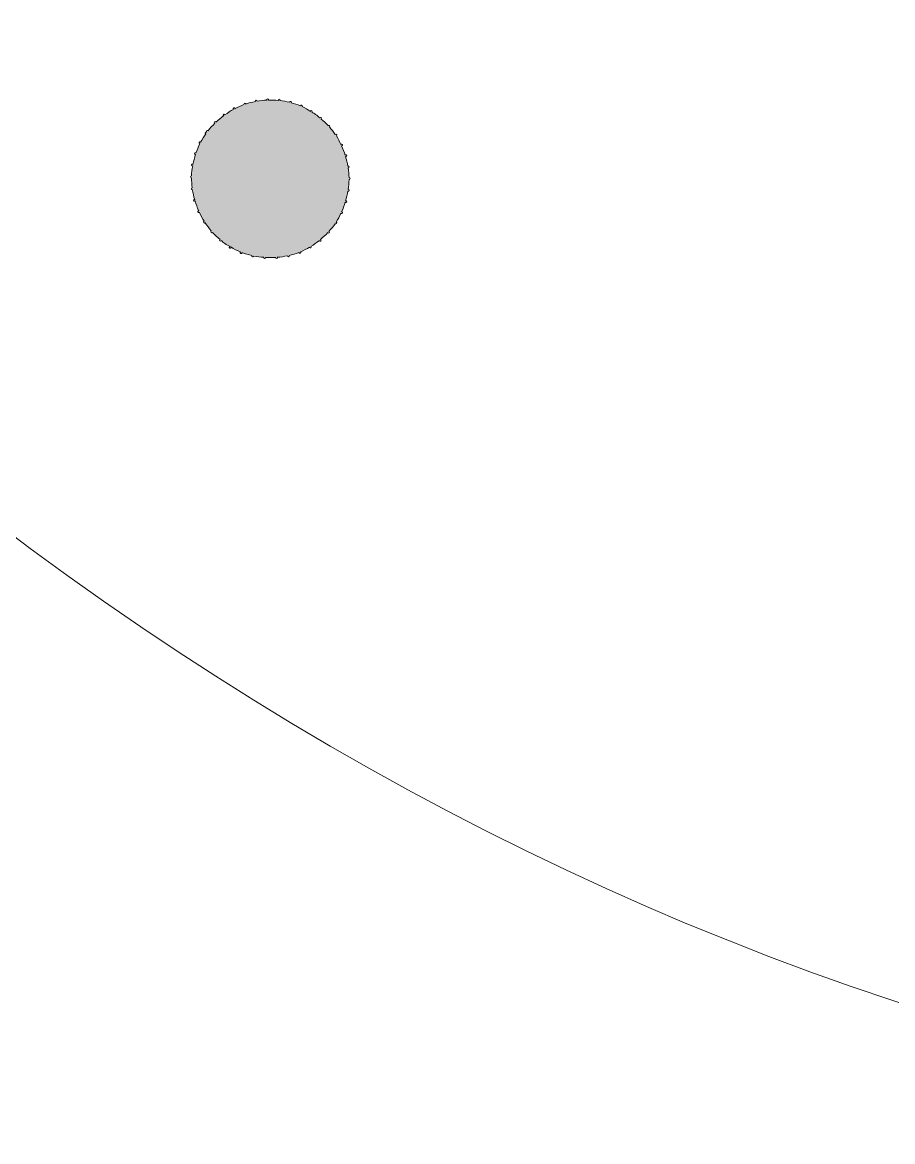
# Model space of a CAD drawing. Header units: millimetres. Extents: x -75 to 75, y -97 to 97.
# Drawn here: x -37.65 to -18.82, y -96.81 to -72.61 of the extents above; entities that cross this region are included whole.
import ezdxf

# ---------------------------------------------------------------- set-up
doc = ezdxf.new("R2010")
doc.units = ezdxf.units.MM
doc.header["$MEASUREMENT"] = 0
doc.layers.add('Layer 1', color=7, linetype='Continuous', lineweight=0)

# ---------------------------------------------------------------- blocks, each defined once
blk = doc.blocks.new('Block_1')
at = {"layer": 'Layer 1', "true_color": 0x000000, "transparency": 33554687}
h = blk.add_hatch(color=18, dxfattribs=at)
h.dxf.hatch_style = 2
edge = h.paths.add_edge_path()
edge.add_spline(control_points=[(-30.582, -76.011), (-30.57, -76.011), (-30.56, -76.001), (-30.56, -75.989), (-30.561, -75.978), (-30.571, -75.968), (-30.582, -75.969), (-30.583, -75.969), (-30.583, -75.97), (-30.583, -75.97), (-30.584, -75.898), (-30.594, -75.827), (-30.603, -75.757), (-30.601, -75.757), (-30.601, -75.76), (-30.599, -75.76), (-30.587, -75.758), (-30.579, -75.748), (-30.581, -75.736), (-30.583, -75.724), (-30.593, -75.717), (-30.605, -75.719), (-30.606, -75.719), (-30.605, -75.721), (-30.607, -75.722), (-30.618, -75.65), (-30.638, -75.58), (-30.659, -75.51), (-30.655, -75.511), (-30.653, -75.516), (-30.649, -75.515), (-30.638, -75.512), (-30.632, -75.5), (-30.635, -75.489), (-30.639, -75.478), (-30.651, -75.472), (-30.662, -75.476), (-30.666, -75.477), (-30.664, -75.482), (-30.666, -75.484), (-30.688, -75.415), (-30.713, -75.347), (-30.744, -75.281), (-30.741, -75.281), (-30.74, -75.284), (-30.738, -75.283), (-30.727, -75.278), (-30.722, -75.265), (-30.727, -75.255), (-30.732, -75.244), (-30.744, -75.24), (-30.755, -75.245), (-30.758, -75.247), (-30.756, -75.251), (-30.758, -75.254), (-30.789, -75.19), (-30.818, -75.126), (-30.857, -75.066), (-30.847, -75.06), (-30.845, -75.047), (-30.851, -75.038), (-30.858, -75.029), (-30.871, -75.026), (-30.881, -75.033), (-30.882, -75.034), (-30.881, -75.035), (-30.881, -75.035), (-30.92, -74.979), (-30.963, -74.924), (-31.009, -74.872), (-31.001, -74.864), (-31, -74.852), (-31.007, -74.843), (-31.014, -74.836), (-31.025, -74.838), (-31.033, -74.843), (-31.08, -74.791), (-31.136, -74.746), (-31.19, -74.701), (-31.189, -74.7), (-31.187, -74.701), (-31.186, -74.7), (-31.178, -74.691), (-31.18, -74.678), (-31.189, -74.671), (-31.197, -74.663), (-31.211, -74.665), (-31.218, -74.674), (-31.219, -74.675), (-31.217, -74.676), (-31.218, -74.677), (-31.248, -74.653), (-31.273, -74.624), (-31.306, -74.602), (-31.332, -74.582), (-31.362, -74.57), (-31.39, -74.552), (-31.388, -74.55), (-31.384, -74.553), (-31.383, -74.55), (-31.377, -74.541), (-31.38, -74.527), (-31.389, -74.521), (-31.399, -74.515), (-31.411, -74.518), (-31.417, -74.528), (-31.419, -74.531), (-31.415, -74.533), (-31.416, -74.537), (-31.476, -74.499), (-31.535, -74.458), (-31.599, -74.43), (-31.599, -74.429), (-31.598, -74.429), (-31.598, -74.429), (-31.594, -74.419), (-31.598, -74.406), (-31.609, -74.402), (-31.62, -74.398), (-31.632, -74.403), (-31.637, -74.414), (-31.637, -74.415), (-31.635, -74.416), (-31.635, -74.417), (-31.701, -74.389), (-31.768, -74.368), (-31.836, -74.349), (-31.835, -74.347), (-31.832, -74.348), (-31.831, -74.346), (-31.828, -74.335), (-31.834, -74.323), (-31.845, -74.32), (-31.857, -74.317), (-31.868, -74.324), (-31.871, -74.335), (-31.871, -74.336), (-31.869, -74.336), (-31.869, -74.338), (-31.94, -74.32), (-32.01, -74.311), (-32.082, -74.303), (-32.08, -74.3), (-32.075, -74.3), (-32.074, -74.296), (-32.072, -74.285), (-32.08, -74.275), (-32.092, -74.274), (-32.104, -74.273), (-32.114, -74.282), (-32.115, -74.293), (-32.116, -74.296), (-32.111, -74.296), (-32.11, -74.299), (-32.183, -74.292), (-32.255, -74.289), (-32.327, -74.291), (-32.327, -74.289), (-32.323, -74.289), (-32.323, -74.286), (-32.323, -74.275), (-32.333, -74.265), (-32.344, -74.266), (-32.356, -74.266), (-32.365, -74.276), (-32.365, -74.287), (-32.365, -74.291), (-32.36, -74.29), (-32.358, -74.293), (-32.43, -74.297), (-32.502, -74.3), (-32.573, -74.312), (-32.573, -74.312), (-32.572, -74.312), (-32.572, -74.311), (-32.574, -74.3), (-32.585, -74.292), (-32.596, -74.295), (-32.608, -74.297), (-32.615, -74.308), (-32.613, -74.32), (-32.613, -74.321), (-32.611, -74.321), (-32.61, -74.322), (-32.68, -74.336), (-32.749, -74.353), (-32.817, -74.376), (-32.818, -74.375), (-32.816, -74.375), (-32.816, -74.374), (-32.82, -74.363), (-32.832, -74.357), (-32.843, -74.36), (-32.854, -74.364), (-32.86, -74.375), (-32.856, -74.386), (-32.856, -74.386), (-32.856, -74.386), (-32.856, -74.386), (-32.924, -74.411), (-32.988, -74.446), (-33.052, -74.479), (-33.052, -74.476), (-33.048, -74.474), (-33.05, -74.471), (-33.055, -74.46), (-33.068, -74.456), (-33.078, -74.462), (-33.088, -74.468), (-33.093, -74.48), (-33.087, -74.491), (-33.086, -74.493), (-33.083, -74.491), (-33.082, -74.492), (-33.147, -74.527), (-33.208, -74.568), (-33.269, -74.611), (-33.27, -74.607), (-33.265, -74.604), (-33.268, -74.601), (-33.274, -74.591), (-33.288, -74.589), (-33.297, -74.596), (-33.308, -74.602), (-33.31, -74.615), (-33.303, -74.625), (-33.3, -74.629), (-33.295, -74.626), (-33.291, -74.627), (-33.351, -74.671), (-33.409, -74.715), (-33.464, -74.767), (-33.465, -74.765), (-33.463, -74.764), (-33.464, -74.762), (-33.472, -74.754), (-33.485, -74.754), (-33.494, -74.762), (-33.502, -74.77), (-33.502, -74.784), (-33.494, -74.792), (-33.492, -74.794), (-33.489, -74.791), (-33.487, -74.792), (-33.538, -74.843), (-33.589, -74.895), (-33.634, -74.953), (-33.635, -74.952), (-33.634, -74.951), (-33.635, -74.95), (-33.644, -74.943), (-33.658, -74.945), (-33.665, -74.954), (-33.673, -74.963), (-33.671, -74.976), (-33.662, -74.983), (-33.671, -74.976), (-33.684, -74.978), (-33.691, -74.988), (-33.697, -74.998), (-33.695, -75.012), (-33.685, -75.018), (-33.684, -75.019), (-33.683, -75.017), (-33.683, -75.018), (-33.725, -75.078), (-33.761, -75.141), (-33.794, -75.204), (-33.796, -75.203), (-33.794, -75.2), (-33.796, -75.199), (-33.806, -75.193), (-33.819, -75.197), (-33.825, -75.208), (-33.83, -75.218), (-33.826, -75.231), (-33.816, -75.236), (-33.815, -75.237), (-33.814, -75.235), (-33.813, -75.235), (-33.847, -75.302), (-33.871, -75.371), (-33.895, -75.44), (-33.898, -75.437), (-33.896, -75.432), (-33.9, -75.431), (-33.911, -75.426), (-33.924, -75.432), (-33.927, -75.444), (-33.93, -75.455), (-33.924, -75.467), (-33.912, -75.471), (-33.909, -75.472), (-33.908, -75.468), (-33.905, -75.467), (-33.928, -75.538), (-33.947, -75.609), (-33.961, -75.681), (-33.963, -75.68), (-33.962, -75.677), (-33.964, -75.677), (-33.976, -75.674), (-33.987, -75.682), (-33.989, -75.694), (-33.991, -75.705), (-33.983, -75.716), (-33.972, -75.718), (-33.969, -75.719), (-33.968, -75.715), (-33.965, -75.714), (-33.977, -75.786), (-33.991, -75.858), (-33.993, -75.93), (-33.993, -75.93), (-33.993, -75.93), (-33.993, -75.93), (-34.005, -75.929), (-34.015, -75.939), (-34.014, -75.951), (-34.014, -75.963), (-34.005, -75.972), (-33.993, -75.973), (-33.991, -75.973), (-33.992, -75.971), (-33.99, -75.97), (-33.991, -76.043), (-33.985, -76.116), (-33.976, -76.189), (-33.978, -76.189), (-33.978, -76.186), (-33.98, -76.186), (-33.992, -76.187), (-34, -76.198), (-33.999, -76.209), (-33.998, -76.221), (-33.987, -76.23), (-33.976, -76.228), (-33.975, -76.228), (-33.975, -76.227), (-33.974, -76.226), (-33.963, -76.3), (-33.943, -76.371), (-33.923, -76.443), (-33.926, -76.442), (-33.928, -76.437), (-33.932, -76.438), (-33.943, -76.441), (-33.949, -76.453), (-33.946, -76.464), (-33.942, -76.476), (-33.93, -76.483), (-33.919, -76.48), (-33.916, -76.479), (-33.917, -76.475), (-33.915, -76.473), (-33.893, -76.545), (-33.867, -76.615), (-33.836, -76.685), (-33.839, -76.685), (-33.841, -76.681), (-33.844, -76.682), (-33.854, -76.686), (-33.859, -76.699), (-33.854, -76.71), (-33.85, -76.721), (-33.837, -76.727), (-33.827, -76.722), (-33.823, -76.72), (-33.825, -76.715), (-33.823, -76.712), (-33.791, -76.78), (-33.759, -76.847), (-33.719, -76.912), (-33.719, -76.912), (-33.72, -76.911), (-33.721, -76.911), (-33.731, -76.917), (-33.734, -76.93), (-33.727, -76.941), (-33.72, -76.951), (-33.707, -76.954), (-33.697, -76.947), (-33.695, -76.946), (-33.697, -76.944), (-33.696, -76.942), (-33.655, -77.004), (-33.612, -77.064), (-33.563, -77.121), (-33.563, -77.121), (-33.564, -77.12), (-33.565, -77.12), (-33.574, -77.128), (-33.575, -77.142), (-33.567, -77.151), (-33.559, -77.161), (-33.546, -77.162), (-33.538, -77.154), (-33.488, -77.208), (-33.429, -77.255), (-33.372, -77.304), (-33.375, -77.306), (-33.379, -77.302), (-33.381, -77.305), (-33.388, -77.314), (-33.387, -77.328), (-33.377, -77.335), (-33.368, -77.343), (-33.354, -77.342), (-33.347, -77.333), (-33.345, -77.331), (-33.349, -77.328), (-33.348, -77.326), (-33.321, -77.348), (-33.3, -77.374), (-33.271, -77.395), (-33.235, -77.42), (-33.195, -77.436), (-33.158, -77.458), (-33.163, -77.459), (-33.169, -77.456), (-33.172, -77.461), (-33.178, -77.471), (-33.175, -77.485), (-33.164, -77.491), (-33.154, -77.498), (-33.141, -77.495), (-33.136, -77.485), (-33.132, -77.479), (-33.138, -77.474), (-33.14, -77.468), (-33.071, -77.507), (-33.004, -77.547), (-32.932, -77.576), (-32.934, -77.578), (-32.939, -77.577), (-32.94, -77.58), (-32.944, -77.59), (-32.938, -77.602), (-32.927, -77.607), (-32.915, -77.611), (-32.903, -77.605), (-32.899, -77.594), (-32.897, -77.591), (-32.902, -77.589), (-32.903, -77.585), (-32.831, -77.613), (-32.758, -77.636), (-32.685, -77.653), (-32.686, -77.655), (-32.689, -77.654), (-32.69, -77.656), (-32.692, -77.668), (-32.685, -77.679), (-32.673, -77.682), (-32.661, -77.685), (-32.65, -77.678), (-32.647, -77.667), (-32.647, -77.666), (-32.649, -77.666), (-32.649, -77.665), (-32.575, -77.681), (-32.5, -77.685), (-32.425, -77.691), (-32.427, -77.694), (-32.432, -77.694), (-32.432, -77.697), (-32.433, -77.709), (-32.424, -77.718), (-32.411, -77.719), (-32.399, -77.72), (-32.389, -77.711), (-32.389, -77.699), (-32.388, -77.697), (-32.392, -77.697), (-32.393, -77.695), (-32.317, -77.699), (-32.242, -77.698), (-32.167, -77.693), (-32.168, -77.695), (-32.172, -77.695), (-32.172, -77.698), (-32.171, -77.71), (-32.16, -77.719), (-32.148, -77.719), (-32.136, -77.718), (-32.128, -77.708), (-32.129, -77.696), (-32.129, -77.693), (-32.135, -77.693), (-32.137, -77.69), (-32.062, -77.683), (-31.988, -77.675), (-31.915, -77.659), (-31.915, -77.66), (-31.917, -77.661), (-31.916, -77.662), (-31.914, -77.673), (-31.902, -77.68), (-31.89, -77.678), (-31.878, -77.675), (-31.871, -77.663), (-31.874, -77.652), (-31.875, -77.65), (-31.878, -77.651), (-31.879, -77.649), (-31.808, -77.632), (-31.737, -77.614), (-31.669, -77.587), (-31.669, -77.588), (-31.67, -77.588), (-31.67, -77.589), (-31.665, -77.6), (-31.653, -77.605), (-31.641, -77.602), (-31.63, -77.597), (-31.625, -77.584), (-31.63, -77.573), (-31.63, -77.573), (-31.631, -77.573), (-31.631, -77.573), (-31.564, -77.545), (-31.501, -77.508), (-31.437, -77.472), (-31.437, -77.475), (-31.44, -77.476), (-31.439, -77.479), (-31.433, -77.489), (-31.42, -77.492), (-31.41, -77.486), (-31.399, -77.48), (-31.396, -77.467), (-31.402, -77.457), (-31.403, -77.456), (-31.405, -77.457), (-31.407, -77.456), (-31.343, -77.418), (-31.284, -77.373), (-31.226, -77.326), (-31.225, -77.33), (-31.23, -77.334), (-31.227, -77.337), (-31.22, -77.346), (-31.205, -77.348), (-31.197, -77.34), (-31.188, -77.332), (-31.187, -77.319), (-31.194, -77.31), (-31.197, -77.307), (-31.201, -77.31), (-31.204, -77.309), (-31.147, -77.262), (-31.092, -77.213), (-31.042, -77.158), (-31.041, -77.16), (-31.043, -77.162), (-31.041, -77.163), (-31.033, -77.171), (-31.019, -77.17), (-31.011, -77.161), (-31.003, -77.153), (-31.004, -77.139), (-31.013, -77.132), (-31.015, -77.13), (-31.017, -77.133), (-31.02, -77.132), (-30.972, -77.078), (-30.924, -77.025), (-30.882, -76.964), (-30.882, -76.964), (-30.883, -76.965), (-30.882, -76.965), (-30.872, -76.971), (-30.859, -76.969), (-30.852, -76.959), (-30.846, -76.949), (-30.849, -76.936), (-30.859, -76.93), (-30.859, -76.929), (-30.86, -76.93), (-30.86, -76.93), (-30.82, -76.867), (-30.79, -76.802), (-30.759, -76.737), (-30.757, -76.739), (-30.759, -76.743), (-30.756, -76.745), (-30.745, -76.75), (-30.732, -76.745), (-30.727, -76.734), (-30.722, -76.724), (-30.727, -76.711), (-30.738, -76.706), (-30.74, -76.705), (-30.741, -76.709), (-30.744, -76.708), (-30.712, -76.64), (-30.688, -76.57), (-30.666, -76.5), (-30.663, -76.503), (-30.665, -76.508), (-30.661, -76.509), (-30.65, -76.512), (-30.638, -76.506), (-30.634, -76.495), (-30.63, -76.484), (-30.638, -76.472), (-30.649, -76.469), (-30.653, -76.468), (-30.655, -76.473), (-30.658, -76.474), (-30.637, -76.403), (-30.618, -76.332), (-30.607, -76.259), (-30.605, -76.26), (-30.606, -76.262), (-30.604, -76.262), (-30.593, -76.264), (-30.582, -76.256), (-30.58, -76.244), (-30.579, -76.233), (-30.587, -76.222), (-30.598, -76.221), (-30.601, -76.22), (-30.601, -76.224), (-30.603, -76.224), (-30.594, -76.153), (-30.583, -76.082), (-30.583, -76.01), (-30.582, -76.01), (-30.582, -76.011), (-30.582, -76.011)], knot_values=[0, 0, 0, 0, 1, 1, 1, 2, 2, 2, 3, 3, 3, 4, 4, 4, 5, 5, 5, 6, 6, 6, 7, 7, 7, 8, 8, 8, 9, 9, 9, 10, 10, 10, 11, 11, 11, 12, 12, 12, 13, 13, 13, 14, 14, 14, 15, 15, 15, 16, 16, 16, 17, 17, 17, 18, 18, 18, 19, 19, 19, 20, 20, 20, 21, 21, 21, 22, 22, 22, 23, 23, 23, 24, 24, 24, 25, 25, 25, 26, 26, 26, 27, 27, 27, 28, 28, 28, 29, 29, 29, 30, 30, 30, 31, 31, 31, 32, 32, 32, 33, 33, 33, 34, 34, 34, 35, 35, 35, 36, 36, 36, 37, 37, 37, 38, 38, 38, 39, 39, 39, 40, 40, 40, 41, 41, 41, 42, 42, 42, 43, 43, 43, 44, 44, 44, 45, 45, 45, 46, 46, 46, 47, 47, 47, 48, 48, 48, 49, 49, 49, 50, 50, 50, 51, 51, 51, 52, 52, 52, 53, 53, 53, 54, 54, 54, 55, 55, 55, 56, 56, 56, 57, 57, 57, 58, 58, 58, 59, 59, 59, 60, 60, 60, 61, 61, 61, 62, 62, 62, 63, 63, 63, 64, 64, 64, 65, 65, 65, 66, 66, 66, 67, 67, 67, 68, 68, 68, 69, 69, 69, 70, 70, 70, 71, 71, 71, 72, 72, 72, 73, 73, 73, 74, 74, 74, 75, 75, 75, 76, 76, 76, 77, 77, 77, 78, 78, 78, 79, 79, 79, 80, 80, 80, 81, 81, 81, 82, 82, 82, 83, 83, 83, 84, 84, 84, 85, 85, 85, 86, 86, 86, 87, 87, 87, 88, 88, 88, 89, 89, 89, 90, 90, 90, 91, 91, 91, 92, 92, 92, 93, 93, 93, 94, 94, 94, 95, 95, 95, 96, 96, 96, 97, 97, 97, 98, 98, 98, 99, 99, 99, 100, 100, 100, 101, 101, 101, 102, 102, 102, 103, 103, 103, 104, 104, 104, 105, 105, 105, 106, 106, 106, 107, 107, 107, 108, 108, 108, 109, 109, 109, 110, 110, 110, 111, 111, 111, 112, 112, 112, 113, 113, 113, 114, 114, 114, 115, 115, 115, 116, 116, 116, 117, 117, 117, 118, 118, 118, 119, 119, 119, 120, 120, 120, 121, 121, 121, 122, 122, 122, 123, 123, 123, 124, 124, 124, 125, 125, 125, 126, 126, 126, 127, 127, 127, 128, 128, 128, 129, 129, 129, 130, 130, 130, 131, 131, 131, 132, 132, 132, 133, 133, 133, 134, 134, 134, 135, 135, 135, 136, 136, 136, 137, 137, 137, 138, 138, 138, 139, 139, 139, 140, 140, 140, 141, 141, 141, 142, 142, 142, 143, 143, 143, 144, 144, 144, 145, 145, 145, 146, 146, 146, 147, 147, 147, 148, 148, 148, 149, 149, 149, 150, 150, 150, 151, 151, 151, 152, 152, 152, 153, 153, 153, 154, 154, 154, 155, 155, 155, 156, 156, 156, 157, 157, 157, 158, 158, 158, 159, 159, 159, 160, 160, 160, 161, 161, 161, 162, 162, 162, 163, 163, 163, 164, 164, 164, 165, 165, 165, 166, 166, 166, 167, 167, 167, 168, 168, 168, 169, 169, 169, 170, 170, 170, 171, 171, 171, 172, 172, 172, 173, 173, 173, 174, 174, 174, 175, 175, 175, 176, 176, 176, 177, 177, 177, 178, 178, 178, 179, 179, 179, 180, 180, 180, 181, 181, 181, 182, 182, 182, 183, 183, 183, 184, 184, 184, 185, 185, 185, 186, 186, 186, 187, 187, 187, 188, 188, 188, 189, 189, 189, 190, 190, 190, 191, 191, 191, 192, 192, 192, 193, 193, 193, 194, 194, 194, 195, 195, 195, 196, 196, 196, 197, 197, 197, 198, 198, 198, 199, 199, 199, 200, 200, 200, 201, 201, 201, 202, 202, 202, 203, 203, 203, 204, 204, 204, 205, 205, 205, 206, 206, 206, 207, 207, 207, 208, 208, 208, 209, 209, 209, 210, 210, 210, 210], degree=3, periodic=0)
at = {"layer": 'Layer 1'}
blk.add_open_spline([(-30.582, -76.011), (-30.57, -76.011), (-30.56, -76.001), (-30.56, -75.989), (-30.561, -75.978), (-30.571, -75.968), (-30.582, -75.969), (-30.583, -75.969), (-30.583, -75.97), (-30.583, -75.97), (-30.584, -75.898), (-30.594, -75.827), (-30.603, -75.757), (-30.601, -75.757), (-30.601, -75.76), (-30.599, -75.76), (-30.587, -75.758), (-30.579, -75.748), (-30.581, -75.736), (-30.583, -75.724), (-30.593, -75.717), (-30.605, -75.719), (-30.606, -75.719), (-30.605, -75.721), (-30.607, -75.722), (-30.618, -75.65), (-30.638, -75.58), (-30.659, -75.51), (-30.655, -75.511), (-30.653, -75.516), (-30.649, -75.515), (-30.638, -75.512), (-30.632, -75.5), (-30.635, -75.489), (-30.639, -75.478), (-30.651, -75.472), (-30.662, -75.476), (-30.666, -75.477), (-30.664, -75.482), (-30.666, -75.484), (-30.688, -75.415), (-30.713, -75.347), (-30.744, -75.281), (-30.741, -75.281), (-30.74, -75.284), (-30.738, -75.283), (-30.727, -75.278), (-30.722, -75.265), (-30.727, -75.255), (-30.732, -75.244), (-30.744, -75.24), (-30.755, -75.245), (-30.758, -75.247), (-30.756, -75.251), (-30.758, -75.254), (-30.789, -75.19), (-30.818, -75.126), (-30.857, -75.066), (-30.847, -75.06), (-30.845, -75.047), (-30.851, -75.038), (-30.858, -75.029), (-30.871, -75.026), (-30.881, -75.033), (-30.882, -75.034), (-30.881, -75.035), (-30.881, -75.035), (-30.92, -74.979), (-30.963, -74.924), (-31.009, -74.872), (-31.001, -74.864), (-31, -74.852), (-31.007, -74.843), (-31.014, -74.836), (-31.025, -74.838), (-31.033, -74.843), (-31.08, -74.791), (-31.136, -74.746), (-31.19, -74.701), (-31.189, -74.7), (-31.187, -74.701), (-31.186, -74.7), (-31.178, -74.691), (-31.18, -74.678), (-31.189, -74.671), (-31.197, -74.663), (-31.211, -74.665), (-31.218, -74.674), (-31.219, -74.675), (-31.217, -74.676), (-31.218, -74.677), (-31.248, -74.653), (-31.273, -74.624), (-31.306, -74.602), (-31.332, -74.582), (-31.362, -74.57), (-31.39, -74.552), (-31.388, -74.55), (-31.384, -74.553), (-31.383, -74.55), (-31.377, -74.541), (-31.38, -74.527), (-31.389, -74.521), (-31.399, -74.515), (-31.411, -74.518), (-31.417, -74.528), (-31.419, -74.531), (-31.415, -74.533), (-31.416, -74.537), (-31.476, -74.499), (-31.535, -74.458), (-31.599, -74.43), (-31.599, -74.429), (-31.598, -74.429), (-31.598, -74.429), (-31.594, -74.419), (-31.598, -74.406), (-31.609, -74.402), (-31.62, -74.398), (-31.632, -74.403), (-31.637, -74.414), (-31.637, -74.415), (-31.635, -74.416), (-31.635, -74.417), (-31.701, -74.389), (-31.768, -74.368), (-31.836, -74.349), (-31.835, -74.347), (-31.832, -74.348), (-31.831, -74.346), (-31.828, -74.335), (-31.834, -74.323), (-31.845, -74.32), (-31.857, -74.317), (-31.868, -74.324), (-31.871, -74.335), (-31.871, -74.336), (-31.869, -74.336), (-31.869, -74.338), (-31.94, -74.32), (-32.01, -74.311), (-32.082, -74.303), (-32.08, -74.3), (-32.075, -74.3), (-32.074, -74.296), (-32.072, -74.285), (-32.08, -74.275), (-32.092, -74.274), (-32.104, -74.273), (-32.114, -74.282), (-32.115, -74.293), (-32.116, -74.296), (-32.111, -74.296), (-32.11, -74.299), (-32.183, -74.292), (-32.255, -74.289), (-32.327, -74.291), (-32.327, -74.289), (-32.323, -74.289), (-32.323, -74.286), (-32.323, -74.275), (-32.333, -74.265), (-32.344, -74.266), (-32.356, -74.266), (-32.365, -74.276), (-32.365, -74.287), (-32.365, -74.291), (-32.36, -74.29), (-32.358, -74.293), (-32.43, -74.297), (-32.502, -74.3), (-32.573, -74.312), (-32.573, -74.312), (-32.572, -74.312), (-32.572, -74.311), (-32.574, -74.3), (-32.585, -74.292), (-32.596, -74.295), (-32.608, -74.297), (-32.615, -74.308), (-32.613, -74.32), (-32.613, -74.321), (-32.611, -74.321), (-32.61, -74.322), (-32.68, -74.336), (-32.749, -74.353), (-32.817, -74.376), (-32.818, -74.375), (-32.816, -74.375), (-32.816, -74.374), (-32.82, -74.363), (-32.832, -74.357), (-32.843, -74.36), (-32.854, -74.364), (-32.86, -74.375), (-32.856, -74.386), (-32.856, -74.386), (-32.856, -74.386), (-32.856, -74.386), (-32.924, -74.411), (-32.988, -74.446), (-33.052, -74.479), (-33.052, -74.476), (-33.048, -74.474), (-33.05, -74.471), (-33.055, -74.46), (-33.068, -74.456), (-33.078, -74.462), (-33.088, -74.468), (-33.093, -74.48), (-33.087, -74.491), (-33.086, -74.493), (-33.083, -74.491), (-33.082, -74.492), (-33.147, -74.527), (-33.208, -74.568), (-33.269, -74.611), (-33.27, -74.607), (-33.265, -74.604), (-33.268, -74.601), (-33.274, -74.591), (-33.288, -74.589), (-33.297, -74.596), (-33.308, -74.602), (-33.31, -74.615), (-33.303, -74.625), (-33.3, -74.629), (-33.295, -74.626), (-33.291, -74.627), (-33.351, -74.671), (-33.409, -74.715), (-33.464, -74.767), (-33.465, -74.765), (-33.463, -74.764), (-33.464, -74.762), (-33.472, -74.754), (-33.485, -74.754), (-33.494, -74.762), (-33.502, -74.77), (-33.502, -74.784), (-33.494, -74.792), (-33.492, -74.794), (-33.489, -74.791), (-33.487, -74.792), (-33.538, -74.843), (-33.589, -74.895), (-33.634, -74.953), (-33.635, -74.952), (-33.634, -74.951), (-33.635, -74.95), (-33.644, -74.943), (-33.658, -74.945), (-33.665, -74.954), (-33.673, -74.963), (-33.671, -74.976), (-33.662, -74.983), (-33.671, -74.976), (-33.684, -74.978), (-33.691, -74.988), (-33.697, -74.998), (-33.695, -75.012), (-33.685, -75.018), (-33.684, -75.019), (-33.683, -75.017), (-33.683, -75.018), (-33.725, -75.078), (-33.761, -75.141), (-33.794, -75.204), (-33.796, -75.203), (-33.794, -75.2), (-33.796, -75.199), (-33.806, -75.193), (-33.819, -75.197), (-33.825, -75.208), (-33.83, -75.218), (-33.826, -75.231), (-33.816, -75.236), (-33.815, -75.237), (-33.814, -75.235), (-33.813, -75.235), (-33.847, -75.302), (-33.871, -75.371), (-33.895, -75.44), (-33.898, -75.437), (-33.896, -75.432), (-33.9, -75.431), (-33.911, -75.426), (-33.924, -75.432), (-33.927, -75.444), (-33.93, -75.455), (-33.924, -75.467), (-33.912, -75.471), (-33.909, -75.472), (-33.908, -75.468), (-33.905, -75.467), (-33.928, -75.538), (-33.947, -75.609), (-33.961, -75.681), (-33.963, -75.68), (-33.962, -75.677), (-33.964, -75.677), (-33.976, -75.674), (-33.987, -75.682), (-33.989, -75.694), (-33.991, -75.705), (-33.983, -75.716), (-33.972, -75.718), (-33.969, -75.719), (-33.968, -75.715), (-33.965, -75.714), (-33.977, -75.786), (-33.991, -75.858), (-33.993, -75.93), (-33.993, -75.93), (-33.993, -75.93), (-33.993, -75.93), (-34.005, -75.929), (-34.015, -75.939), (-34.014, -75.951), (-34.014, -75.963), (-34.005, -75.972), (-33.993, -75.973), (-33.991, -75.973), (-33.992, -75.971), (-33.99, -75.97), (-33.991, -76.043), (-33.985, -76.116), (-33.976, -76.189), (-33.978, -76.189), (-33.978, -76.186), (-33.98, -76.186), (-33.992, -76.187), (-34, -76.198), (-33.999, -76.209), (-33.998, -76.221), (-33.987, -76.23), (-33.976, -76.228), (-33.975, -76.228), (-33.975, -76.227), (-33.974, -76.226), (-33.963, -76.3), (-33.943, -76.371), (-33.923, -76.443), (-33.926, -76.442), (-33.928, -76.437), (-33.932, -76.438), (-33.943, -76.441), (-33.949, -76.453), (-33.946, -76.464), (-33.942, -76.476), (-33.93, -76.483), (-33.919, -76.48), (-33.916, -76.479), (-33.917, -76.475), (-33.915, -76.473), (-33.893, -76.545), (-33.867, -76.615), (-33.836, -76.685), (-33.839, -76.685), (-33.841, -76.681), (-33.844, -76.682), (-33.854, -76.686), (-33.859, -76.699), (-33.854, -76.71), (-33.85, -76.721), (-33.837, -76.727), (-33.827, -76.722), (-33.823, -76.72), (-33.825, -76.715), (-33.823, -76.712), (-33.791, -76.78), (-33.759, -76.847), (-33.719, -76.912), (-33.719, -76.912), (-33.72, -76.911), (-33.721, -76.911), (-33.731, -76.917), (-33.734, -76.93), (-33.727, -76.941), (-33.72, -76.951), (-33.707, -76.954), (-33.697, -76.947), (-33.695, -76.946), (-33.697, -76.944), (-33.696, -76.942), (-33.655, -77.004), (-33.612, -77.064), (-33.563, -77.121), (-33.563, -77.121), (-33.564, -77.12), (-33.565, -77.12), (-33.574, -77.128), (-33.575, -77.142), (-33.567, -77.151), (-33.559, -77.161), (-33.546, -77.162), (-33.538, -77.154), (-33.488, -77.208), (-33.429, -77.255), (-33.372, -77.304), (-33.375, -77.306), (-33.379, -77.302), (-33.381, -77.305), (-33.388, -77.314), (-33.387, -77.328), (-33.377, -77.335), (-33.368, -77.343), (-33.354, -77.342), (-33.347, -77.333), (-33.345, -77.331), (-33.349, -77.328), (-33.348, -77.326), (-33.321, -77.348), (-33.3, -77.374), (-33.271, -77.395), (-33.235, -77.42), (-33.195, -77.436), (-33.158, -77.458), (-33.163, -77.459), (-33.169, -77.456), (-33.172, -77.461), (-33.178, -77.471), (-33.175, -77.485), (-33.164, -77.491), (-33.154, -77.498), (-33.141, -77.495), (-33.136, -77.485), (-33.132, -77.479), (-33.138, -77.474), (-33.14, -77.468), (-33.071, -77.507), (-33.004, -77.547), (-32.932, -77.576), (-32.934, -77.578), (-32.939, -77.577), (-32.94, -77.58), (-32.944, -77.59), (-32.938, -77.602), (-32.927, -77.607), (-32.915, -77.611), (-32.903, -77.605), (-32.899, -77.594), (-32.897, -77.591), (-32.902, -77.589), (-32.903, -77.585), (-32.831, -77.613), (-32.758, -77.636), (-32.685, -77.653), (-32.686, -77.655), (-32.689, -77.654), (-32.69, -77.656), (-32.692, -77.668), (-32.685, -77.679), (-32.673, -77.682), (-32.661, -77.685), (-32.65, -77.678), (-32.647, -77.667), (-32.647, -77.666), (-32.649, -77.666), (-32.649, -77.665), (-32.575, -77.681), (-32.5, -77.685), (-32.425, -77.691), (-32.427, -77.694), (-32.432, -77.694), (-32.432, -77.697), (-32.433, -77.709), (-32.424, -77.718), (-32.411, -77.719), (-32.399, -77.72), (-32.389, -77.711), (-32.389, -77.699), (-32.388, -77.697), (-32.392, -77.697), (-32.393, -77.695), (-32.317, -77.699), (-32.242, -77.698), (-32.167, -77.693), (-32.168, -77.695), (-32.172, -77.695), (-32.172, -77.698), (-32.171, -77.71), (-32.16, -77.719), (-32.148, -77.719), (-32.136, -77.718), (-32.128, -77.708), (-32.129, -77.696), (-32.129, -77.693), (-32.135, -77.693), (-32.137, -77.69), (-32.062, -77.683), (-31.988, -77.675), (-31.915, -77.659), (-31.915, -77.66), (-31.917, -77.661), (-31.916, -77.662), (-31.914, -77.673), (-31.902, -77.68), (-31.89, -77.678), (-31.878, -77.675), (-31.871, -77.663), (-31.874, -77.652), (-31.875, -77.65), (-31.878, -77.651), (-31.879, -77.649), (-31.808, -77.632), (-31.737, -77.614), (-31.669, -77.587), (-31.669, -77.588), (-31.67, -77.588), (-31.67, -77.589), (-31.665, -77.6), (-31.653, -77.605), (-31.641, -77.602), (-31.63, -77.597), (-31.625, -77.584), (-31.63, -77.573), (-31.63, -77.573), (-31.631, -77.573), (-31.631, -77.573), (-31.564, -77.545), (-31.501, -77.508), (-31.437, -77.472), (-31.437, -77.475), (-31.44, -77.476), (-31.439, -77.479), (-31.433, -77.489), (-31.42, -77.492), (-31.41, -77.486), (-31.399, -77.48), (-31.396, -77.467), (-31.402, -77.457), (-31.403, -77.456), (-31.405, -77.457), (-31.407, -77.456), (-31.343, -77.418), (-31.284, -77.373), (-31.226, -77.326), (-31.225, -77.33), (-31.23, -77.334), (-31.227, -77.337), (-31.22, -77.346), (-31.205, -77.348), (-31.197, -77.34), (-31.188, -77.332), (-31.187, -77.319), (-31.194, -77.31), (-31.197, -77.307), (-31.201, -77.31), (-31.204, -77.309), (-31.147, -77.262), (-31.092, -77.213), (-31.042, -77.158), (-31.041, -77.16), (-31.043, -77.162), (-31.041, -77.163), (-31.033, -77.171), (-31.019, -77.17), (-31.011, -77.161), (-31.003, -77.153), (-31.004, -77.139), (-31.013, -77.132), (-31.015, -77.13), (-31.017, -77.133), (-31.02, -77.132), (-30.972, -77.078), (-30.924, -77.025), (-30.882, -76.964), (-30.882, -76.964), (-30.883, -76.965), (-30.882, -76.965), (-30.872, -76.971), (-30.859, -76.969), (-30.852, -76.959), (-30.846, -76.949), (-30.849, -76.936), (-30.859, -76.93), (-30.859, -76.929), (-30.86, -76.93), (-30.86, -76.93), (-30.82, -76.867), (-30.79, -76.802), (-30.759, -76.737), (-30.757, -76.739), (-30.759, -76.743), (-30.756, -76.745), (-30.745, -76.75), (-30.732, -76.745), (-30.727, -76.734), (-30.722, -76.724), (-30.727, -76.711), (-30.738, -76.706), (-30.74, -76.705), (-30.741, -76.709), (-30.744, -76.708), (-30.712, -76.64), (-30.688, -76.57), (-30.666, -76.5), (-30.663, -76.503), (-30.665, -76.508), (-30.661, -76.509), (-30.65, -76.512), (-30.638, -76.506), (-30.634, -76.495), (-30.63, -76.484), (-30.638, -76.472), (-30.649, -76.469), (-30.653, -76.468), (-30.655, -76.473), (-30.658, -76.474), (-30.637, -76.403), (-30.618, -76.332), (-30.607, -76.259), (-30.605, -76.26), (-30.606, -76.262), (-30.604, -76.262), (-30.593, -76.264), (-30.582, -76.256), (-30.58, -76.244), (-30.579, -76.233), (-30.587, -76.222), (-30.598, -76.221), (-30.601, -76.22), (-30.601, -76.224), (-30.603, -76.224), (-30.594, -76.153), (-30.583, -76.082), (-30.583, -76.01), (-30.582, -76.01), (-30.582, -76.011), (-30.582, -76.011)], degree=3, knots=[0, 0, 0, 0, 1, 1, 1, 2, 2, 2, 3, 3, 3, 4, 4, 4, 5, 5, 5, 6, 6, 6, 7, 7, 7, 8, 8, 8, 9, 9, 9, 10, 10, 10, 11, 11, 11, 12, 12, 12, 13, 13, 13, 14, 14, 14, 15, 15, 15, 16, 16, 16, 17, 17, 17, 18, 18, 18, 19, 19, 19, 20, 20, 20, 21, 21, 21, 22, 22, 22, 23, 23, 23, 24, 24, 24, 25, 25, 25, 26, 26, 26, 27, 27, 27, 28, 28, 28, 29, 29, 29, 30, 30, 30, 31, 31, 31, 32, 32, 32, 33, 33, 33, 34, 34, 34, 35, 35, 35, 36, 36, 36, 37, 37, 37, 38, 38, 38, 39, 39, 39, 40, 40, 40, 41, 41, 41, 42, 42, 42, 43, 43, 43, 44, 44, 44, 45, 45, 45, 46, 46, 46, 47, 47, 47, 48, 48, 48, 49, 49, 49, 50, 50, 50, 51, 51, 51, 52, 52, 52, 53, 53, 53, 54, 54, 54, 55, 55, 55, 56, 56, 56, 57, 57, 57, 58, 58, 58, 59, 59, 59, 60, 60, 60, 61, 61, 61, 62, 62, 62, 63, 63, 63, 64, 64, 64, 65, 65, 65, 66, 66, 66, 67, 67, 67, 68, 68, 68, 69, 69, 69, 70, 70, 70, 71, 71, 71, 72, 72, 72, 73, 73, 73, 74, 74, 74, 75, 75, 75, 76, 76, 76, 77, 77, 77, 78, 78, 78, 79, 79, 79, 80, 80, 80, 81, 81, 81, 82, 82, 82, 83, 83, 83, 84, 84, 84, 85, 85, 85, 86, 86, 86, 87, 87, 87, 88, 88, 88, 89, 89, 89, 90, 90, 90, 91, 91, 91, 92, 92, 92, 93, 93, 93, 94, 94, 94, 95, 95, 95, 96, 96, 96, 97, 97, 97, 98, 98, 98, 99, 99, 99, 100, 100, 100, 101, 101, 101, 102, 102, 102, 103, 103, 103, 104, 104, 104, 105, 105, 105, 106, 106, 106, 107, 107, 107, 108, 108, 108, 109, 109, 109, 110, 110, 110, 111, 111, 111, 112, 112, 112, 113, 113, 113, 114, 114, 114, 115, 115, 115, 116, 116, 116, 117, 117, 117, 118, 118, 118, 119, 119, 119, 120, 120, 120, 121, 121, 121, 122, 122, 122, 123, 123, 123, 124, 124, 124, 125, 125, 125, 126, 126, 126, 127, 127, 127, 128, 128, 128, 129, 129, 129, 130, 130, 130, 131, 131, 131, 132, 132, 132, 133, 133, 133, 134, 134, 134, 135, 135, 135, 136, 136, 136, 137, 137, 137, 138, 138, 138, 139, 139, 139, 140, 140, 140, 141, 141, 141, 142, 142, 142, 143, 143, 143, 144, 144, 144, 145, 145, 145, 146, 146, 146, 147, 147, 147, 148, 148, 148, 149, 149, 149, 150, 150, 150, 151, 151, 151, 152, 152, 152, 153, 153, 153, 154, 154, 154, 155, 155, 155, 156, 156, 156, 157, 157, 157, 158, 158, 158, 159, 159, 159, 160, 160, 160, 161, 161, 161, 162, 162, 162, 163, 163, 163, 164, 164, 164, 165, 165, 165, 166, 166, 166, 167, 167, 167, 168, 168, 168, 169, 169, 169, 170, 170, 170, 171, 171, 171, 172, 172, 172, 173, 173, 173, 174, 174, 174, 175, 175, 175, 176, 176, 176, 177, 177, 177, 178, 178, 178, 179, 179, 179, 180, 180, 180, 181, 181, 181, 182, 182, 182, 183, 183, 183, 184, 184, 184, 185, 185, 185, 186, 186, 186, 187, 187, 187, 188, 188, 188, 189, 189, 189, 190, 190, 190, 191, 191, 191, 192, 192, 192, 193, 193, 193, 194, 194, 194, 195, 195, 195, 196, 196, 196, 197, 197, 197, 198, 198, 198, 199, 199, 199, 200, 200, 200, 201, 201, 201, 202, 202, 202, 203, 203, 203, 204, 204, 204, 205, 205, 205, 206, 206, 206, 207, 207, 207, 208, 208, 208, 209, 209, 209, 210, 210, 210, 210], dxfattribs=at)
blk = doc.blocks.new('Block_0')
at = {"layer": 'Layer 1'}
for points, knots in [([(0, 96.814), (-41.587, 96.814), (-75.3, 53.469), (-75.3, 0), (-75.3, -53.469), (-41.587, -96.814), (0, -96.814), (41.587, -96.814), (75.3, -53.469), (75.3, 0), (75.3, 53.469), (41.587, 96.814), (0, 96.814)], [0, 0, 0, 0, 1, 1, 1, 2, 2, 2, 3, 3, 3, 4, 4, 4, 4]), ([(-30.598, -76.221), (-30.587, -76.222), (-30.579, -76.233), (-30.58, -76.244), (-30.582, -76.256), (-30.593, -76.264), (-30.604, -76.262), (-30.606, -76.262), (-30.605, -76.26), (-30.607, -76.259), (-30.618, -76.332), (-30.637, -76.403), (-30.658, -76.474), (-30.655, -76.473), (-30.653, -76.468), (-30.649, -76.469), (-30.638, -76.472), (-30.63, -76.484), (-30.634, -76.495), (-30.638, -76.506), (-30.65, -76.512), (-30.661, -76.509), (-30.665, -76.508), (-30.663, -76.503), (-30.666, -76.5), (-30.688, -76.57), (-30.712, -76.64), (-30.744, -76.708), (-30.741, -76.709), (-30.74, -76.705), (-30.738, -76.706), (-30.727, -76.711), (-30.722, -76.724), (-30.727, -76.734), (-30.732, -76.745), (-30.745, -76.75), (-30.756, -76.745), (-30.759, -76.743), (-30.757, -76.739), (-30.759, -76.737), (-30.79, -76.802), (-30.82, -76.867), (-30.86, -76.93), (-30.86, -76.93), (-30.859, -76.929), (-30.859, -76.93), (-30.849, -76.936), (-30.846, -76.949), (-30.852, -76.959), (-30.859, -76.969), (-30.872, -76.971), (-30.882, -76.965), (-30.883, -76.965), (-30.882, -76.964), (-30.882, -76.964), (-30.924, -77.025), (-30.972, -77.078), (-31.02, -77.132), (-31.017, -77.133), (-31.015, -77.13), (-31.013, -77.132), (-31.004, -77.139), (-31.003, -77.153), (-31.011, -77.161), (-31.019, -77.17), (-31.033, -77.171), (-31.041, -77.163), (-31.043, -77.162), (-31.041, -77.16), (-31.042, -77.158), (-31.092, -77.213), (-31.147, -77.262), (-31.204, -77.309), (-31.201, -77.31), (-31.197, -77.307), (-31.194, -77.31), (-31.187, -77.319), (-31.188, -77.332), (-31.197, -77.34), (-31.205, -77.348), (-31.22, -77.346), (-31.227, -77.337), (-31.23, -77.334), (-31.225, -77.33), (-31.226, -77.326), (-31.284, -77.373), (-31.343, -77.418), (-31.407, -77.456), (-31.405, -77.457), (-31.403, -77.456), (-31.402, -77.457), (-31.396, -77.467), (-31.399, -77.48), (-31.41, -77.486), (-31.42, -77.492), (-31.433, -77.489), (-31.439, -77.479), (-31.44, -77.476), (-31.437, -77.475), (-31.437, -77.472), (-31.501, -77.508), (-31.564, -77.545), (-31.631, -77.573), (-31.631, -77.573), (-31.63, -77.573), (-31.63, -77.573), (-31.625, -77.584), (-31.63, -77.597), (-31.641, -77.602), (-31.653, -77.605), (-31.665, -77.6), (-31.67, -77.589), (-31.67, -77.588), (-31.669, -77.588), (-31.669, -77.587), (-31.737, -77.614), (-31.808, -77.632), (-31.879, -77.649), (-31.878, -77.651), (-31.875, -77.65), (-31.874, -77.652), (-31.871, -77.663), (-31.878, -77.675), (-31.89, -77.678), (-31.902, -77.68), (-31.914, -77.673), (-31.916, -77.662), (-31.917, -77.661), (-31.915, -77.66), (-31.915, -77.659), (-31.988, -77.675), (-32.062, -77.683), (-32.137, -77.69), (-32.135, -77.693), (-32.129, -77.693), (-32.129, -77.696), (-32.128, -77.708), (-32.136, -77.718), (-32.148, -77.719), (-32.16, -77.719), (-32.171, -77.71), (-32.172, -77.698), (-32.172, -77.695), (-32.168, -77.695), (-32.167, -77.693), (-32.242, -77.698), (-32.317, -77.699), (-32.393, -77.695), (-32.392, -77.697), (-32.388, -77.697), (-32.389, -77.699), (-32.389, -77.711), (-32.399, -77.72), (-32.411, -77.719), (-32.424, -77.718), (-32.433, -77.709), (-32.432, -77.697), (-32.432, -77.694), (-32.427, -77.694), (-32.425, -77.691), (-32.5, -77.685), (-32.575, -77.681), (-32.649, -77.665), (-32.649, -77.666), (-32.647, -77.666), (-32.647, -77.667), (-32.65, -77.678), (-32.661, -77.685), (-32.673, -77.682), (-32.685, -77.679), (-32.692, -77.668), (-32.69, -77.656), (-32.689, -77.654), (-32.686, -77.655), (-32.685, -77.653), (-32.758, -77.636), (-32.831, -77.613), (-32.903, -77.585), (-32.902, -77.589), (-32.897, -77.591), (-32.899, -77.594), (-32.903, -77.605), (-32.915, -77.611), (-32.927, -77.607), (-32.938, -77.602), (-32.944, -77.59), (-32.94, -77.58), (-32.939, -77.577), (-32.934, -77.578), (-32.932, -77.576), (-33.004, -77.547), (-33.071, -77.507), (-33.14, -77.468), (-33.138, -77.474), (-33.132, -77.479), (-33.136, -77.485), (-33.141, -77.495), (-33.154, -77.498), (-33.164, -77.491), (-33.175, -77.485), (-33.178, -77.471), (-33.172, -77.461), (-33.169, -77.456), (-33.163, -77.459), (-33.158, -77.458), (-33.195, -77.436), (-33.235, -77.42), (-33.271, -77.395), (-33.3, -77.374), (-33.321, -77.348), (-33.348, -77.326), (-33.349, -77.328), (-33.345, -77.331), (-33.347, -77.333), (-33.354, -77.342), (-33.368, -77.343), (-33.377, -77.335), (-33.387, -77.328), (-33.388, -77.314), (-33.381, -77.305), (-33.379, -77.302), (-33.375, -77.306), (-33.372, -77.304), (-33.429, -77.255), (-33.488, -77.208), (-33.538, -77.154), (-33.546, -77.162), (-33.559, -77.161), (-33.567, -77.151), (-33.575, -77.142), (-33.574, -77.128), (-33.565, -77.12), (-33.564, -77.12), (-33.563, -77.121), (-33.563, -77.121), (-33.612, -77.064), (-33.655, -77.004), (-33.696, -76.942), (-33.697, -76.944), (-33.695, -76.946), (-33.697, -76.947), (-33.707, -76.954), (-33.72, -76.951), (-33.727, -76.941), (-33.734, -76.93), (-33.731, -76.917), (-33.721, -76.911), (-33.72, -76.911), (-33.719, -76.912), (-33.719, -76.912), (-33.759, -76.847), (-33.791, -76.78), (-33.823, -76.712), (-33.825, -76.715), (-33.823, -76.72), (-33.827, -76.722), (-33.837, -76.727), (-33.85, -76.721), (-33.854, -76.71), (-33.859, -76.699), (-33.854, -76.686), (-33.844, -76.682), (-33.841, -76.681), (-33.839, -76.685), (-33.836, -76.685), (-33.867, -76.615), (-33.893, -76.545), (-33.915, -76.473), (-33.917, -76.475), (-33.916, -76.479), (-33.919, -76.48), (-33.93, -76.483), (-33.942, -76.476), (-33.946, -76.464), (-33.949, -76.453), (-33.943, -76.441), (-33.932, -76.438), (-33.928, -76.437), (-33.926, -76.442), (-33.923, -76.443), (-33.943, -76.371), (-33.963, -76.3), (-33.974, -76.226), (-33.975, -76.227), (-33.975, -76.228), (-33.976, -76.228), (-33.987, -76.23), (-33.998, -76.221), (-33.999, -76.209), (-34, -76.198), (-33.992, -76.187), (-33.98, -76.186), (-33.978, -76.186), (-33.978, -76.189), (-33.976, -76.189), (-33.985, -76.116), (-33.991, -76.043), (-33.99, -75.97), (-33.992, -75.971), (-33.991, -75.973), (-33.993, -75.973), (-34.005, -75.972), (-34.014, -75.963), (-34.014, -75.951), (-34.015, -75.939), (-34.005, -75.929), (-33.993, -75.93), (-33.993, -75.93), (-33.993, -75.93), (-33.993, -75.93), (-33.991, -75.858), (-33.977, -75.786), (-33.965, -75.714), (-33.968, -75.715), (-33.969, -75.719), (-33.972, -75.718), (-33.983, -75.716), (-33.991, -75.705), (-33.989, -75.694), (-33.987, -75.682), (-33.976, -75.674), (-33.964, -75.677), (-33.962, -75.677), (-33.963, -75.68), (-33.961, -75.681), (-33.947, -75.609), (-33.928, -75.538), (-33.905, -75.467), (-33.908, -75.468), (-33.909, -75.472), (-33.912, -75.471), (-33.924, -75.467), (-33.93, -75.455), (-33.927, -75.444), (-33.924, -75.432), (-33.911, -75.426), (-33.9, -75.431), (-33.896, -75.432), (-33.898, -75.437), (-33.895, -75.44), (-33.871, -75.371), (-33.847, -75.302), (-33.813, -75.235), (-33.814, -75.235), (-33.815, -75.237), (-33.816, -75.236), (-33.826, -75.231), (-33.83, -75.218), (-33.825, -75.208), (-33.819, -75.197), (-33.806, -75.193), (-33.796, -75.199), (-33.794, -75.2), (-33.796, -75.203), (-33.794, -75.204), (-33.761, -75.141), (-33.725, -75.078), (-33.683, -75.018), (-33.683, -75.017), (-33.684, -75.019), (-33.685, -75.018), (-33.695, -75.012), (-33.697, -74.998), (-33.691, -74.988), (-33.684, -74.978), (-33.671, -74.976), (-33.662, -74.983), (-33.671, -74.976), (-33.673, -74.963), (-33.665, -74.954), (-33.658, -74.945), (-33.644, -74.943), (-33.635, -74.95), (-33.634, -74.951), (-33.635, -74.952), (-33.634, -74.953), (-33.589, -74.895), (-33.538, -74.843), (-33.487, -74.792), (-33.489, -74.791), (-33.492, -74.794), (-33.494, -74.792), (-33.502, -74.784), (-33.502, -74.77), (-33.494, -74.762), (-33.485, -74.754), (-33.472, -74.754), (-33.464, -74.762), (-33.463, -74.764), (-33.465, -74.765), (-33.464, -74.767), (-33.409, -74.715), (-33.351, -74.671), (-33.291, -74.627), (-33.295, -74.626), (-33.3, -74.629), (-33.303, -74.625), (-33.31, -74.615), (-33.308, -74.602), (-33.297, -74.596), (-33.288, -74.589), (-33.274, -74.591), (-33.268, -74.601), (-33.265, -74.604), (-33.27, -74.607), (-33.269, -74.611), (-33.208, -74.568), (-33.147, -74.527), (-33.082, -74.492), (-33.083, -74.491), (-33.086, -74.493), (-33.087, -74.491), (-33.093, -74.48), (-33.088, -74.468), (-33.078, -74.462), (-33.068, -74.456), (-33.055, -74.46), (-33.05, -74.471), (-33.048, -74.474), (-33.052, -74.476), (-33.052, -74.479), (-32.988, -74.446), (-32.924, -74.411), (-32.856, -74.386), (-32.856, -74.386), (-32.856, -74.386), (-32.856, -74.386), (-32.86, -74.375), (-32.854, -74.364), (-32.843, -74.36), (-32.832, -74.357), (-32.82, -74.363), (-32.816, -74.374), (-32.816, -74.375), (-32.818, -74.375), (-32.817, -74.376), (-32.749, -74.353), (-32.68, -74.336), (-32.61, -74.322), (-32.611, -74.321), (-32.613, -74.321), (-32.613, -74.32), (-32.615, -74.308), (-32.608, -74.297), (-32.596, -74.295), (-32.585, -74.292), (-32.574, -74.3), (-32.572, -74.311), (-32.572, -74.312), (-32.573, -74.312), (-32.573, -74.312), (-32.502, -74.3), (-32.43, -74.297), (-32.358, -74.293), (-32.36, -74.29), (-32.365, -74.291), (-32.365, -74.287), (-32.365, -74.276), (-32.356, -74.266), (-32.344, -74.266), (-32.333, -74.265), (-32.323, -74.275), (-32.323, -74.286), (-32.323, -74.289), (-32.327, -74.289), (-32.327, -74.291), (-32.255, -74.289), (-32.183, -74.292), (-32.11, -74.299), (-32.111, -74.296), (-32.116, -74.296), (-32.115, -74.293), (-32.114, -74.282), (-32.104, -74.273), (-32.092, -74.274), (-32.08, -74.275), (-32.072, -74.285), (-32.074, -74.296), (-32.075, -74.3), (-32.08, -74.3), (-32.082, -74.303), (-32.01, -74.311), (-31.94, -74.32), (-31.869, -74.338), (-31.869, -74.336), (-31.871, -74.336), (-31.871, -74.335), (-31.868, -74.324), (-31.857, -74.317), (-31.845, -74.32), (-31.834, -74.323), (-31.828, -74.335), (-31.831, -74.346), (-31.832, -74.348), (-31.835, -74.347), (-31.836, -74.349), (-31.768, -74.368), (-31.701, -74.389), (-31.635, -74.417), (-31.635, -74.416), (-31.637, -74.415), (-31.637, -74.414), (-31.632, -74.403), (-31.62, -74.398), (-31.609, -74.402), (-31.598, -74.406), (-31.594, -74.419), (-31.598, -74.429), (-31.598, -74.429), (-31.599, -74.429), (-31.599, -74.43), (-31.535, -74.458), (-31.476, -74.499), (-31.416, -74.537), (-31.415, -74.533), (-31.419, -74.531), (-31.417, -74.528), (-31.411, -74.518), (-31.399, -74.515), (-31.389, -74.521), (-31.38, -74.527), (-31.377, -74.541), (-31.383, -74.55), (-31.384, -74.553), (-31.388, -74.55), (-31.39, -74.552), (-31.362, -74.57), (-31.332, -74.582), (-31.306, -74.602), (-31.273, -74.624), (-31.248, -74.653), (-31.218, -74.677), (-31.217, -74.676), (-31.219, -74.675), (-31.218, -74.674), (-31.211, -74.665), (-31.197, -74.663), (-31.189, -74.671), (-31.18, -74.678), (-31.178, -74.691), (-31.186, -74.7), (-31.187, -74.701), (-31.189, -74.7), (-31.19, -74.701), (-31.136, -74.746), (-31.08, -74.791), (-31.033, -74.843), (-31.025, -74.838), (-31.014, -74.836), (-31.007, -74.843), (-31, -74.852), (-31.001, -74.864), (-31.009, -74.872), (-30.963, -74.924), (-30.92, -74.979), (-30.881, -75.035), (-30.881, -75.035), (-30.882, -75.034), (-30.881, -75.033), (-30.871, -75.026), (-30.858, -75.029), (-30.851, -75.038), (-30.845, -75.047), (-30.847, -75.06), (-30.857, -75.066), (-30.818, -75.126), (-30.789, -75.19), (-30.758, -75.254), (-30.756, -75.251), (-30.758, -75.247), (-30.755, -75.245), (-30.744, -75.24), (-30.732, -75.244), (-30.727, -75.255), (-30.722, -75.265), (-30.727, -75.278), (-30.738, -75.283), (-30.74, -75.284), (-30.741, -75.281), (-30.744, -75.281), (-30.713, -75.347), (-30.688, -75.415), (-30.666, -75.484), (-30.664, -75.482), (-30.666, -75.477), (-30.662, -75.476), (-30.651, -75.472), (-30.639, -75.478), (-30.635, -75.489), (-30.632, -75.5), (-30.638, -75.512), (-30.649, -75.515), (-30.653, -75.516), (-30.655, -75.511), (-30.659, -75.51), (-30.638, -75.58), (-30.618, -75.65), (-30.607, -75.722), (-30.605, -75.721), (-30.606, -75.719), (-30.605, -75.719), (-30.593, -75.717), (-30.583, -75.724), (-30.581, -75.736), (-30.579, -75.748), (-30.587, -75.758), (-30.599, -75.76), (-30.601, -75.76), (-30.601, -75.757), (-30.603, -75.757), (-30.594, -75.827), (-30.584, -75.898), (-30.583, -75.97), (-30.583, -75.97), (-30.583, -75.969), (-30.582, -75.969), (-30.571, -75.968), (-30.561, -75.978), (-30.56, -75.989), (-30.56, -76.001), (-30.57, -76.011), (-30.582, -76.011), (-30.582, -76.011), (-30.582, -76.01), (-30.583, -76.01), (-30.583, -76.082), (-30.594, -76.153), (-30.603, -76.224), (-30.601, -76.224), (-30.601, -76.22), (-30.598, -76.221)], [0, 0, 0, 0, 1, 1, 1, 2, 2, 2, 3, 3, 3, 4, 4, 4, 5, 5, 5, 6, 6, 6, 7, 7, 7, 8, 8, 8, 9, 9, 9, 10, 10, 10, 11, 11, 11, 12, 12, 12, 13, 13, 13, 14, 14, 14, 15, 15, 15, 16, 16, 16, 17, 17, 17, 18, 18, 18, 19, 19, 19, 20, 20, 20, 21, 21, 21, 22, 22, 22, 23, 23, 23, 24, 24, 24, 25, 25, 25, 26, 26, 26, 27, 27, 27, 28, 28, 28, 29, 29, 29, 30, 30, 30, 31, 31, 31, 32, 32, 32, 33, 33, 33, 34, 34, 34, 35, 35, 35, 36, 36, 36, 37, 37, 37, 38, 38, 38, 39, 39, 39, 40, 40, 40, 41, 41, 41, 42, 42, 42, 43, 43, 43, 44, 44, 44, 45, 45, 45, 46, 46, 46, 47, 47, 47, 48, 48, 48, 49, 49, 49, 50, 50, 50, 51, 51, 51, 52, 52, 52, 53, 53, 53, 54, 54, 54, 55, 55, 55, 56, 56, 56, 57, 57, 57, 58, 58, 58, 59, 59, 59, 60, 60, 60, 61, 61, 61, 62, 62, 62, 63, 63, 63, 64, 64, 64, 65, 65, 65, 66, 66, 66, 67, 67, 67, 68, 68, 68, 69, 69, 69, 70, 70, 70, 71, 71, 71, 72, 72, 72, 73, 73, 73, 74, 74, 74, 75, 75, 75, 76, 76, 76, 77, 77, 77, 78, 78, 78, 79, 79, 79, 80, 80, 80, 81, 81, 81, 82, 82, 82, 83, 83, 83, 84, 84, 84, 85, 85, 85, 86, 86, 86, 87, 87, 87, 88, 88, 88, 89, 89, 89, 90, 90, 90, 91, 91, 91, 92, 92, 92, 93, 93, 93, 94, 94, 94, 95, 95, 95, 96, 96, 96, 97, 97, 97, 98, 98, 98, 99, 99, 99, 100, 100, 100, 101, 101, 101, 102, 102, 102, 103, 103, 103, 104, 104, 104, 105, 105, 105, 106, 106, 106, 107, 107, 107, 108, 108, 108, 109, 109, 109, 110, 110, 110, 111, 111, 111, 112, 112, 112, 113, 113, 113, 114, 114, 114, 115, 115, 115, 116, 116, 116, 117, 117, 117, 118, 118, 118, 119, 119, 119, 120, 120, 120, 121, 121, 121, 122, 122, 122, 123, 123, 123, 124, 124, 124, 125, 125, 125, 126, 126, 126, 127, 127, 127, 128, 128, 128, 129, 129, 129, 130, 130, 130, 131, 131, 131, 132, 132, 132, 133, 133, 133, 134, 134, 134, 135, 135, 135, 136, 136, 136, 137, 137, 137, 138, 138, 138, 139, 139, 139, 140, 140, 140, 141, 141, 141, 142, 142, 142, 143, 143, 143, 144, 144, 144, 145, 145, 145, 146, 146, 146, 147, 147, 147, 148, 148, 148, 149, 149, 149, 150, 150, 150, 151, 151, 151, 152, 152, 152, 153, 153, 153, 154, 154, 154, 155, 155, 155, 156, 156, 156, 157, 157, 157, 158, 158, 158, 159, 159, 159, 160, 160, 160, 161, 161, 161, 162, 162, 162, 163, 163, 163, 164, 164, 164, 165, 165, 165, 166, 166, 166, 167, 167, 167, 168, 168, 168, 169, 169, 169, 170, 170, 170, 171, 171, 171, 172, 172, 172, 173, 173, 173, 174, 174, 174, 175, 175, 175, 176, 176, 176, 177, 177, 177, 178, 178, 178, 179, 179, 179, 180, 180, 180, 181, 181, 181, 182, 182, 182, 183, 183, 183, 184, 184, 184, 185, 185, 185, 186, 186, 186, 187, 187, 187, 188, 188, 188, 189, 189, 189, 190, 190, 190, 191, 191, 191, 192, 192, 192, 193, 193, 193, 194, 194, 194, 195, 195, 195, 196, 196, 196, 197, 197, 197, 198, 198, 198, 199, 199, 199, 200, 200, 200, 201, 201, 201, 202, 202, 202, 203, 203, 203, 204, 204, 204, 205, 205, 205, 206, 206, 206, 207, 207, 207, 208, 208, 208, 209, 209, 209, 210, 210, 210, 210])]:
    blk.add_open_spline(points, degree=3, knots=knots, dxfattribs=at)
blk.add_blockref('Block_1', (0, 0), dxfattribs=at)

msp = doc.modelspace()

# ---------------------------------------------------------------- block references
at = {"layer": 'Layer 1'}
msp.add_blockref('Block_0', (0, 0), dxfattribs=at)

doc.saveas('drawing.dxf')
